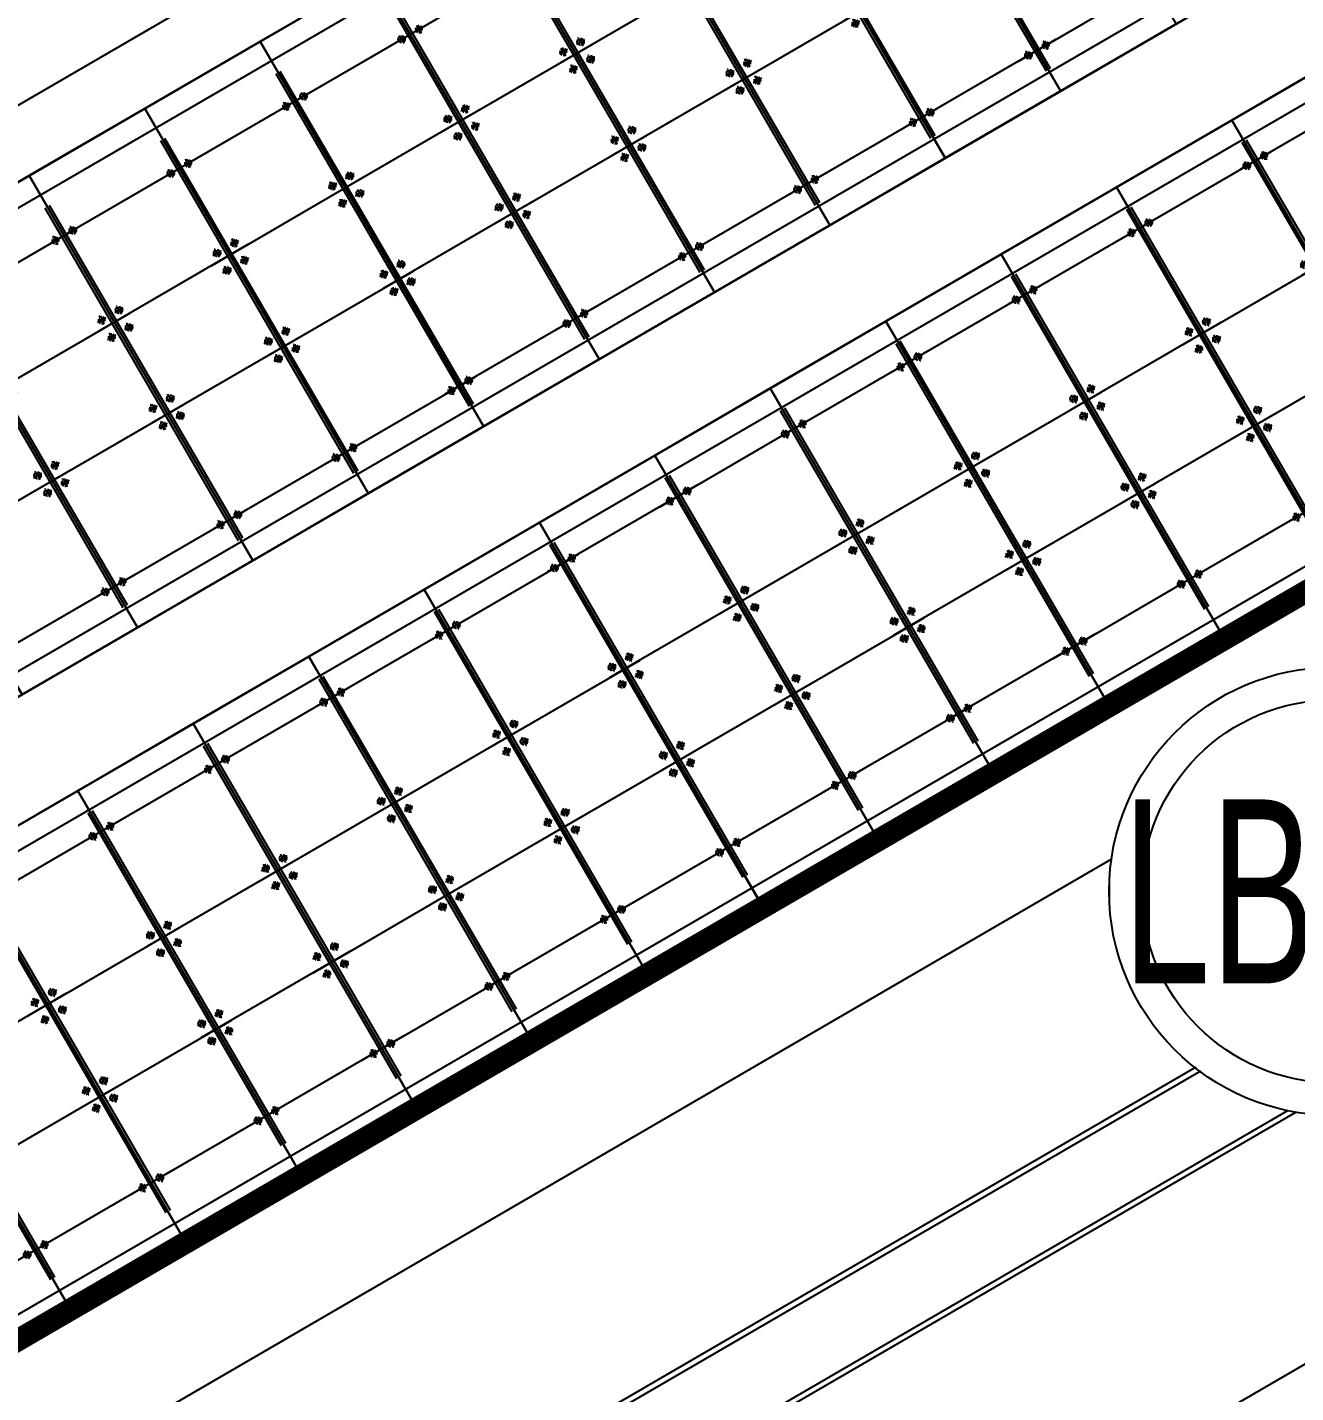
# Model space of a CAD drawing. Header units: millimetres. Extents: x 403824132 to 733479728, y 1974822364 to 2151530530.
# Drawn here: x 568706014 to 568763226, y 2062964930 to 2063026507 of the extents above; entities that cross this region are included whole.
import ezdxf
from ezdxf.enums import TextEntityAlignment as Align
from ezdxf.xclip import XClip

# ---------------------------------------------------------------- set-up
doc = ezdxf.new("R2010")
doc.units = ezdxf.units.MM
for name, pattern in [('ACAD_ISO07W100', [3, 0, -3]), ('CENTER', [3, 1.5, -0.5, 0.5, -0.5]), ('CENTER2', [1.125, 0.75, -0.125, 0.125, -0.125]), ('HIDDEN', [0.75, 0.5, -0.25]), ('Xref Grid (A1)$0$CENTER2', [1.125, 0.75, -0.125, 0.125, -0.125])]:
    doc.linetypes.add(name, pattern=pattern)
doc.layers.add('boDnv', color=54, linetype='Continuous', lineweight=25)
doc.layers.add('Wipeout', color=252, linetype='ACAD_ISO07W100', lineweight=0)
for name, color, linetype in [('BoThamCo', 94, 'Continuous'), ('CDC.01.AXIS', 160, 'CENTER2'), ('ChiaLo', 128, 'CENTER'), ('datOlienke', 42, 'Continuous'), ('ghi_chu', 7, 'Continuous'), ('LogDg', 7, 'Continuous'), ('LoLK', 6, 'Continuous'), ('RANHGIOI', 2, 'HIDDEN'), ('text', 7, 'Continuous'), ('ViaHeS', 32, 'Continuous'), ('Xref Grid (A1)$0$01.AXIS', 160, 'Xref Grid (A1)$0$CENTER2')]:
    doc.layers.add(name, color=color, linetype=linetype)
doc.styles.add('avantH', font='', dxfattribs={"height": 10})
doc.styles.add('rms', font='romans.shx', dxfattribs={"width": 0.7, "bigfont": 'vns.shx'})
doc.styles.add('text', font='')
doc.styles.get('avantH').set_extended_font_data('.VnAvantH')
doc.styles.get('text').set_extended_font_data('.VnArial NarrowH')
doc.linetypes.add('ADL', pattern='A,0.125,-0.15,["++",rms,S=0.5,R=0,X=0,Y=-0.2245],-1.35,1.125', length=2.75)

# ---------------------------------------------------------------- blocks, each defined once
blk = doc.blocks.new('NEN B')
at = {"layer": 'datOlienke'}
for points in [[(6.567, 25), (7.507, 40.01), (2.82, 45), (-120.687, 45), (-120.687, 25)], [(0, 0), (5.313, 4.99), (6.253, 20), (-120.687, 20), (-120.687, 0)]]:
    blk.add_lwpolyline(points, close=True, dxfattribs=at)
at = {"layer": 'LoLK'}
for points in [[(-88.687, 45), (-94.687, 45), (-94.687, 25), (-88.687, 25)], [(-82.687, 45), (-88.687, 45), (-88.687, 25), (-82.687, 25)], [(-76.687, 45), (-82.687, 45), (-82.687, 25), (-76.687, 25)], [(-70.687, 45), (-76.687, 45), (-76.687, 25), (-70.687, 25)], [(-64.687, 45), (-70.687, 45), (-70.687, 25), (-64.687, 25)], [(-58.687, 45), (-64.687, 45), (-64.687, 25), (-58.687, 25)], [(-52.687, 45), (-58.687, 45), (-58.687, 25), (-52.687, 25)], [(-46.687, 45), (-52.687, 45), (-52.687, 25), (-46.687, 25)], [(-40.687, 45), (-46.687, 45), (-46.687, 25), (-40.687, 25)], [(-34.687, 45), (-40.687, 45), (-40.687, 25), (-34.687, 25)], [(-106.687, 20), (-112.687, 20), (-112.687, 0), (-106.687, 0)], [(-100.687, 20), (-106.687, 20), (-106.687, 0), (-100.687, 0)], [(-94.687, 20), (-100.687, 20), (-100.687, 0), (-94.687, 0)], [(-88.687, 20), (-94.687, 20), (-94.687, 0), (-88.687, 0)], [(-82.687, 20), (-88.687, 20), (-88.687, 0), (-82.687, 0)], [(-76.687, 20), (-82.687, 20), (-82.687, 0), (-76.687, 0)], [(-70.687, 20), (-76.687, 20), (-76.687, 0), (-70.687, 0)], [(-64.687, 20), (-70.687, 20), (-70.687, 0), (-64.687, 0)], [(-58.687, 20), (-64.687, 20), (-64.687, 0), (-58.687, 0)], [(-52.687, 20), (-58.687, 20), (-58.687, 0), (-52.687, 0)], [(-46.687, 20), (-52.687, 20), (-52.687, 0), (-46.687, 0)], [(-40.687, 20), (-46.687, 20), (-46.687, 0), (-40.687, 0)], [(-34.687, 20), (-40.687, 20), (-40.687, 0), (-34.687, 0)], [(-28.687, 20), (-34.687, 20), (-34.687, 0), (-28.687, 0)]]:
    blk.add_lwpolyline(points, close=True, dxfattribs=at)
blk = doc.blocks.new('A$C758D662A')
at = {"linetype": 'HIDDEN', "ltscale": 500}
for radius in [300, 200]:
    blk.add_circle((0, 0), radius, dxfattribs=at)
at = {"layer": 'CDC.01.AXIS', "ltscale": 200}
for p, q in [((437, 0), (-437, 0)), ((0, 437), (0, -437))]:
    blk.add_line(p, q, dxfattribs=at)
blk = doc.blocks.new('pile Plan')
at = {"xscale": 0.5, "yscale": 0.5, "zscale": 0.5}
for p in [(340, 14779), (5440.000004, 14779), (340, 9630), (5440.000004, 9630), (340, 8730), (5440.000004, 8730), (340, 5040), (5440.000004, 5040), (340, 4140), (5440.000004, 4140), (340, -1), (5440.000004, -1)]:
    blk.add_blockref('A$C758D662A', p, dxfattribs=at)
blk = doc.blocks.new('MBT1 A1')
at = {"layer": 'Xref Grid (A1)$0$01.AXIS', "ltscale": 500}
for p, q in [((0.11, -1.086), (0.11, -18.381)), ((5.89, -1.086), (5.89, -18.381)), ((-0.988, -2.11), (6.803, -2.11)), ((-0.988, -7.62), (6.803, -7.62)), ((-0.988, -12.39), (6.803, -12.39)), ((-1.095, -16.89), (6.696, -16.89))]:
    blk.add_line(p, q, dxfattribs=at)
at = {"xscale": 0.001, "yscale": 0.001, "zscale": 0.001}
blk.add_blockref('pile Plan', (0.11, -16.89), dxfattribs=at)
blk = doc.blocks.new('MBT1 B')
at = {"layer": 'LoLK'}
for name, p in [('NEN B', (0, 0)), ('MBT1 A1', (-112.687, 20)), ('MBT1 A1', (-100.687, 20)), ('MBT1 A1', (-88.687, 20)), ('MBT1 A1', (-76.687, 20)), ('MBT1 A1', (-64.687, 20)), ('MBT1 A1', (-52.687, 20)), ('MBT1 A1', (-40.687, 20))]:
    blk.add_blockref(name, p, dxfattribs=at)
at = {"layer": 'LoLK', "rotation": 180}
for p in [(-88.687, 25), (-76.687, 25), (-64.687, 25), (-52.687, 25), (-40.687, 25)]:
    blk.add_blockref('MBT1 A1', p, dxfattribs=at)
at = {"layer": 'LoLK', "xscale": -1, "rotation": 180}
for p in [(-88.687, 25), (-76.687, 25), (-64.687, 25), (-52.687, 25), (-40.687, 25)]:
    blk.add_blockref('MBT1 A1', p, dxfattribs=at)
at = {"layer": 'LoLK', "xscale": -1}
for p in [(-100.687, 20), (-88.687, 20), (-76.687, 20), (-64.687, 20), (-52.687, 20), (-40.687, 20), (-28.687, 20)]:
    blk.add_blockref('MBT1 A1', p, dxfattribs=at)
blk = doc.blocks.new('A$C2ED4656C')
blk.add_wipeout([(432.1, 910), (480.9, 907.7), (546.7, 896.5), (609, 876.8), (692.2, 834.4), (754.3, 787), (813.9, 722.8), (858.2, 653.7), (891.6, 573.4), (911.3, 476.6), (913.1, 408.9), (902.7, 328.5), (878, 248.7), (831.5, 161.7), (778.6, 96.3), (701.3, 31.7), (629, -8.4), (563.6, -32), (488.2, -46.9), (402.8, -49), (308.6, -33.5), (225.9, -2.8), (146.7, 45.1), (71.6, 114.8), (24.8, 178.4), (-14.1, 256.8), (-36.8, 334), (-46.5, 431.4), (-41.6, 498.5), (-25.1, 571.6), (-0.6, 634.8), (37.6, 701.4), (69.8, 743.2), (103, 778.1), (165.1, 827.9), (224.2, 861.9), (305.2, 892.5), (368.1, 905.5), (428.4, 910)]).dxf.layer = 'Wipeout'
at = {"color": 8}
for radius in [480, 410]:
    blk.add_circle((433.5, 430), radius, dxfattribs=at)
at = {"style": 'text'}
blk.add_attdef('CT1', text='', height=350, rotation=0, dxfattribs=at).set_placement((433.5, 430), align=Align.MIDDLE)
blk = doc.blocks.new('MA LO')
at = {"layer": 'text'}
ref = blk.add_blockref('A$C2ED4656C', (6722, -175754), dxfattribs=dict(at, xscale=20.97916607567742, yscale=20.97916607567742, zscale=20.97916607567742, rotation=4.338240580515711))
ref.add_attrib('CT1', 'LB-01', dxfattribs={"layer": '0', "height": 8265.4, "style": 'text', "width": 0.75}).set_placement((15108, -166071), align=Align.MIDDLE)

msp = doc.modelspace()

# ---------------------------------------------------------------- linework, layer by layer
at = {"layer": 'boDnv', "color": 10, "linetype": 'ADL', "ltscale": 0.25, "elevation": 0}
for points in [[(568792299, 2063047850), (568786165, 2063060115), (568780415, 2063061833), (568674509, 2063000300), (568683582, 2062984684)], [(568799675, 2063023125), (568801541, 2063029371), (568795447, 2063041556), (568687111, 2062978611), (568696184, 2062962995)]]:
    msp.add_lwpolyline(points, close=True, dxfattribs=at)
at = {"layer": 'BoThamCo', "elevation": 0}
msp.add_lwpolyline([(568803409, 2063001217, 1), (568801645, 2063004253), (568667417, 2062926264, -0.013452), (568620114, 2062900456, 0.999991), (568621712, 2062897329, 0.013452), (568669182, 2062923227)], format="xyb", close=True, dxfattribs=at)
at = {"layer": 'ChiaLo', "ltscale": 5, "elevation": 0}
for points in [[(568793618, 2063047456), (568683219, 2062983312)], [(568795866, 2063042960), (568685739, 2062978974)], [(568752623, 2063023637), (568742541, 2063040988)], [(568747417, 2063020613), (568737336, 2063037964)], [(568742212, 2063017588), (568732131, 2063034939)], [(568737007, 2063014564), (568726926, 2063031915)], [(568731802, 2063011540), (568721720, 2063028891)], [(568726596, 2063008515), (568716515, 2063025866)], [(568721391, 2063005491), (568711310, 2063022842)], [(568770430, 2063004973), (568760348, 2063022324)], [(568716186, 2063002467), (568706104, 2063019818)], [(568765224, 2063001948), (568755143, 2063019299)], [(568710980, 2062999442), (568700899, 2063016793)], [(568760019, 2062998924), (568749938, 2063016275)], [(568754814, 2062995900), (568744732, 2063013251)], [(568749608, 2062992875), (568739527, 2063010226)], [(568744403, 2062989851), (568734322, 2063007202)], [(568739198, 2062986827), (568729117, 2063004178)], [(568733993, 2062983802), (568723911, 2063001153)], [(568728787, 2062980778), (568718706, 2062998129)], [(568723582, 2062977753), (568713501, 2062995104)], [(568718377, 2062974729), (568708295, 2062992080)], [(568713171, 2062971705), (568703090, 2062989056)], [(568707966, 2062968680), (568697885, 2062986031)]]:
    msp.add_lwpolyline(points, dxfattribs=at)
at = {"layer": 'datOlienke', "elevation": 0}
for points in [[(568793618, 2063047456), (568786868, 2063060952), (568780286, 2063062918), (568673138, 2063000663), (568683219, 2062983312)], [(568800523, 2063022457), (568802616, 2063029465), (568795866, 2063042960), (568685739, 2062978974), (568695820, 2062961623)]]:
    msp.add_lwpolyline(points, close=True, dxfattribs=at)
at = {"layer": 'LogDg', "elevation": 0}
for points in [[(568578066, 2062919361, -0.269945), (568562573, 2062932317), (568551440, 2062963097, -0.362457), (568554952, 2062972765), (568648450, 2063027162, -0.414384), (568664915, 2063022803), (568671063, 2063012222, 0.414214), (568682036, 2063009315), (568779797, 2063066116, -0.432664), (568791009, 2063062766), (568808097, 2063028599, -0.396001), (568804951, 2063018068), (568662251, 2062935156, -0.012999), (568617032, 2062910432, -0.278117), (568596359, 2062911844, 0.110848), (568578066, 2062919361)], [(568847529, 2062949760), (568826085, 2062992634, 0.432664), (568814874, 2062995983), (568707033, 2062933325, 0.389772)]]:
    msp.add_lwpolyline(points, format="xyb", dxfattribs=at)
msp.add_lwpolyline([(568803535, 2063001000, 1), (568801519, 2063004470), (568667291, 2062926481, -0.013452), (568619999, 2062900679, 0.999992), (568621826, 2062897106, 0.013452), (568669308, 2062923011)], format="xyb", close=True, dxfattribs=at)
at = {"layer": 'LoLK', "elevation": 0}
for points in [[(568747747, 2063044013), (568742541, 2063040988), (568752623, 2063023637), (568757828, 2063026662)], [(568742541, 2063040988), (568737336, 2063037964), (568747417, 2063020613), (568752623, 2063023637)], [(568737336, 2063037964), (568732131, 2063034939), (568742212, 2063017588), (568747417, 2063020613)], [(568732131, 2063034939), (568726926, 2063031915), (568737007, 2063014564), (568742212, 2063017588)], [(568726926, 2063031915), (568721720, 2063028891), (568731802, 2063011540), (568737007, 2063014564)], [(568721720, 2063028891), (568716515, 2063025866), (568726596, 2063008515), (568731802, 2063011540)], [(568716515, 2063025866), (568711310, 2063022842), (568721391, 2063005491), (568726596, 2063008515)], [(568765554, 2063025348), (568760348, 2063022324), (568770430, 2063004973), (568775635, 2063007997)], [(568711310, 2063022842), (568706104, 2063019818), (568716186, 2063002467), (568721391, 2063005491)], [(568760348, 2063022324), (568755143, 2063019299), (568765224, 2063001948), (568770430, 2063004973)], [(568706104, 2063019818), (568700899, 2063016793), (568710980, 2062999442), (568716186, 2063002467)], [(568755143, 2063019299), (568749938, 2063016275), (568760019, 2062998924), (568765224, 2063001948)], [(568700899, 2063016793), (568695694, 2063013769), (568705775, 2062996418), (568710980, 2062999442)], [(568749938, 2063016275), (568744732, 2063013251), (568754814, 2062995900), (568760019, 2062998924)], [(568744732, 2063013251), (568739527, 2063010226), (568749608, 2062992875), (568754814, 2062995900)], [(568739527, 2063010226), (568734322, 2063007202), (568744403, 2062989851), (568749608, 2062992875)], [(568734322, 2063007202), (568729117, 2063004178), (568739198, 2062986827), (568744403, 2062989851)], [(568729117, 2063004178), (568723911, 2063001153), (568733993, 2062983802), (568739198, 2062986827)], [(568723911, 2063001153), (568718706, 2062998129), (568728787, 2062980778), (568733993, 2062983802)], [(568718706, 2062998129), (568713501, 2062995104), (568723582, 2062977753), (568728787, 2062980778)], [(568713501, 2062995104), (568708295, 2062992080), (568718377, 2062974729), (568723582, 2062977753)], [(568708295, 2062992080), (568703090, 2062989056), (568713171, 2062971705), (568718377, 2062974729)], [(568703090, 2062989056), (568697885, 2062986031), (568707966, 2062968680), (568713171, 2062971705)], [(568697885, 2062986031), (568692680, 2062983007), (568702761, 2062965656), (568707966, 2062968680)]]:
    msp.add_lwpolyline(points, close=True, dxfattribs=at)
at = {"layer": 'RANHGIOI', "color": 1, "ltscale": 9, "const_width": 1003, "elevation": 0}
msp.add_lwpolyline([(568027418, 2062707081), (568477715, 2062858198, 0.050684), (568659226, 2062940362), (568830693, 2063039987), (568989907, 2063128828, 0.006594), (568965117, 2063175231), (568832459, 2063415855), (568813990, 2063406130), (568472183, 2063257142), (568471335, 2063256778, -0.005137), (568437317, 2063242600)], format="xyb", dxfattribs=at)
at = {"layer": 'ViaHeS', "elevation": 0}
msp.add_lwpolyline([(568800523, 2063022457), (568802616, 2063029465), (568786868, 2063060952), (568780286, 2063062918), (568673138, 2063000663), (568660435, 2063022526), (568650835, 2063025067), (568559828, 2062972119), (568557198, 2062964879), (568567077, 2062937565, 0.256594), (568581587, 2062924802, -0.085173), (568597602, 2062918238, 0.265195), (568617474, 2062917434, 0.012088), (568659226, 2062940362)], format="xyb", close=True, dxfattribs=at)
msp.add_lwpolyline([(568795866, 2063042960), (568793618, 2063047456), (568683219, 2062983312), (568685739, 2062978974)], close=True, dxfattribs=at)

# ---------------------------------------------------------------- block references
at = {"layer": 'LoLK', "xscale": 1003.354102868895, "yscale": 1003.354102868895, "zscale": 1003.354102868895, "rotation": 30.15743675345276}
msp.add_blockref('MBT1 B', (568800523, 2063022457, 0), dxfattribs=at)

# ---------------------------------------------------------------- texts
at = {"layer": 'ghi_chu', "style": 'avantH', "width": 0.85}
msp.add_text('®\xadêng trÇn nguyªn h·n (kÐo dµi - qh 36m)', height=3511.74, rotation=30.15744, dxfattribs=at).set_placement((568734760, 2062930869, 0))

# ---------------------------------------------------------------- next in the draw order: block references
at = {"layer": 'text'}
ref = msp.add_blockref('MA LO', (568749754, 2063154169, 0), dxfattribs=dict(at, xscale=1.003354102868895, yscale=1.003354102868895, zscale=1.003354102868895))
XClip(ref).set_block_clipping_path([(-316424.539342165, -390165.6482121944), (376192.51258111, 195593.3786158562)])

doc.saveas('drawing.dxf')
